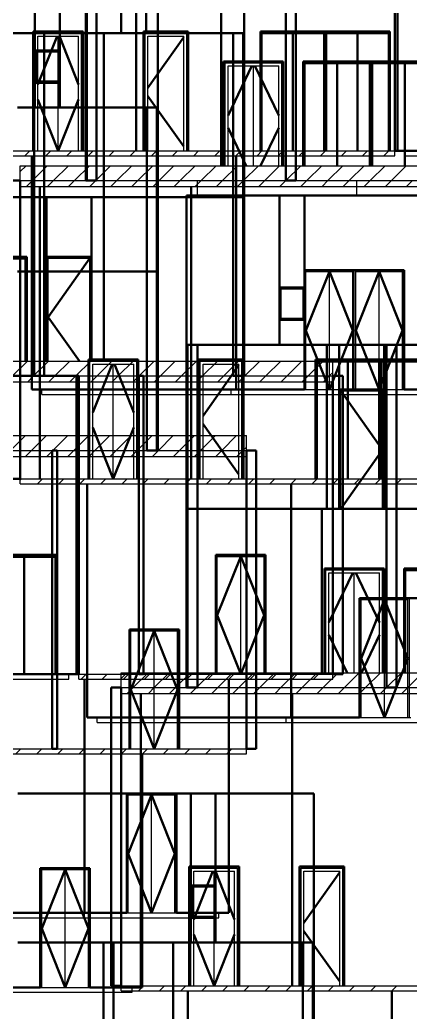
# Model space of a CAD drawing. Header units: millimetres. Extents: x 5622 to 129432, y -41588 to 30554.
# Drawn here: x 64933 to 72773, y -4486 to 15478 of the extents above; entities that cross this region are included whole.
import ezdxf

# ---------------------------------------------------------------- set-up
doc = ezdxf.new("R2010")
doc.units = ezdxf.units.MM
doc.header["$LTSCALE"] = 0.5
doc.layers.add('AE-Door', color=61, linetype='Continuous', lineweight=25)
for name, color, linetype in [('AE-ELEV-3', 154, 'Continuous'), ('AE-ELEV-4', 129, 'Continuous'), ('DOOR', 41, 'Continuous')]:
    doc.layers.add(name, color=color, linetype=linetype)

msp = doc.modelspace()

# ---------------------------------------------------------------- linework, layer by layer
at = {"layer": 'AE-Door', "color": 250, "linetype": 'Continuous', "lineweight": 25}
for p, q in [((65233, 12843), (65233, 15213)), ((65233, 15213), (66173, 15213)), ((66173, 12843), (66173, 15213)), ((67447, 12843), (67447, 15213)), ((67447, 15213), (68287, 15213)), ((68287, 12843), (68287, 15213)), ((65293, 12843), (65293, 15153)), ((65293, 15153), (66113, 15153)), ((66113, 12843), (66113, 15153)), ((67507, 12843), (67507, 15153)), ((67507, 15153), (68227, 15153)), ((68227, 12843), (68227, 15153)), ((69055, 12543), (69055, 14613)), ((69055, 14613), (70195, 14613)), ((70195, 12543), (70195, 14613)), ((69115, 12543), (69115, 14553)), ((69115, 14553), (70135, 14553)), ((70135, 12543), (70135, 14553)), ((66610, 8613), (66610, 10683)), ((66610, 10683), (66620, 10683)), ((66340, 6243), (66340, 8613)), ((66340, 8613), (67280, 8613)), ((67280, 6243), (67280, 8613)), ((68555, 6243), (68555, 8613)), ((68555, 8613), (69395, 8613)), ((69395, 6243), (69395, 8613)), ((66400, 6243), (66400, 8553)), ((66400, 8553), (67220, 8553)), ((67220, 6243), (67220, 8553)), ((68615, 6243), (68615, 8553)), ((68615, 8553), (69335, 8553)), ((69335, 6243), (69335, 8553)), ((71081, 2343), (71081, 4413)), ((71081, 4413), (72221, 4413)), ((72221, 2343), (72221, 4413)), ((71141, 2343), (71141, 4353)), ((71141, 4353), (72161, 4353)), ((72161, 2343), (72161, 4353)), ((68366, -3957), (68366, -1587)), ((68366, -1587), (69306, -1587)), ((69306, -3957), (69306, -1587)), ((70581, -3957), (70581, -1587)), ((70581, -1587), (71421, -1587)), ((71421, -3957), (71421, -1587)), ((68426, -3957), (68426, -1647)), ((68426, -1647), (69246, -1647)), ((69246, -3957), (69246, -1647)), ((70641, -3957), (70641, -1647)), ((70641, -1647), (71361, -1647)), ((71361, -3957), (71361, -1647))]:
    msp.add_line(p, q, dxfattribs=at)
at = {"layer": 'AE-Door', "color": 41, "linetype": 'Continuous', "lineweight": 25}
for p, q in [((65703, 12843), (65703, 15153)), ((65703, 12843), (65703, 15153)), ((69625, 12543), (69625, 14553)), ((69625, 12543), (69625, 14553)), ((65500, 8613), (65500, 10683)), ((65500, 10683), (66340, 10683)), ((66340, 8613), (66340, 10683)), ((70681, 8043), (70681, 10413)), ((70681, 10413), (71151, 10413)), ((71151, 8043), (71151, 10413)), ((71151, 8043), (71151, 10413)), ((71151, 10413), (71621, 10413)), ((71621, 8043), (71621, 10413)), ((71681, 8043), (71681, 10413)), ((71681, 10413), (72151, 10413)), ((72151, 8043), (72151, 10413)), ((72151, 8043), (72151, 10413)), ((72151, 10413), (72621, 10413)), ((72621, 8043), (72621, 10413)), ((66810, 6243), (66810, 8553)), ((66810, 6243), (66810, 8553)), ((70681, 8043), (71151, 8043)), ((71151, 8043), (71621, 8043)), ((71381, 5643), (71381, 8013)), ((71381, 8013), (72221, 8013)), ((71681, 8043), (72151, 8043)), ((72151, 8043), (72621, 8043)), ((72221, 5643), (72221, 8013)), ((68900, 2313), (68900, 4683)), ((68900, 4683), (69370, 4683)), ((69370, 2313), (69370, 4683)), ((69370, 2313), (69370, 4683)), ((69370, 4683), (69840, 4683)), ((69840, 2313), (69840, 4683)), ((71651, 2343), (71651, 4353)), ((71651, 2343), (71651, 4353)), ((71788, 1443), (71788, 3813)), ((71788, 3813), (72258, 3813)), ((72258, 1443), (72258, 3813)), ((72258, 1443), (72258, 3813)), ((72258, 3813), (72728, 3813)), ((72728, 1443), (72728, 3813)), ((67163, 813), (67163, 3183)), ((67163, 3183), (67633, 3183)), ((67633, 813), (67633, 3183)), ((67633, 813), (67633, 3183)), ((67633, 3183), (68103, 3183)), ((68103, 813), (68103, 3183)), ((71788, 1443), (72258, 1443)), ((72258, 1443), (72728, 1443)), ((67109, -2487), (67109, -117)), ((67109, -117), (67579, -117)), ((67579, -2487), (67579, -117)), ((67579, -2487), (67579, -117)), ((67579, -117), (68049, -117)), ((68049, -2487), (68049, -117)), ((65371, -3987), (65371, -1617)), ((65371, -1617), (65841, -1617)), ((65841, -3987), (65841, -1617)), ((65841, -3987), (65841, -1617)), ((65841, -1617), (66311, -1617)), ((66311, -3987), (66311, -1617)), ((68836, -3957), (68836, -1647)), ((68836, -3957), (68836, -1647)), ((67109, -2487), (67579, -2487)), ((67579, -2487), (68049, -2487)), ((65371, -3987), (65841, -3987)), ((65841, -3987), (66311, -3987))]:
    msp.add_line(p, q, dxfattribs=at)
at = {"layer": 'AE-Door', "color": 251, "linetype": 'Continuous', "lineweight": 25}
for p, q in [((65500, 8613), (65500, 10683)), ((65500, 10683), (66340, 10683)), ((66340, 8613), (66340, 10683)), ((70681, 8043), (70681, 10413)), ((70681, 10413), (71621, 10413)), ((71621, 8043), (71621, 10413)), ((71651, 8043), (71651, 10443)), ((71651, 8043), (71651, 10443)), ((71681, 8043), (71681, 10413)), ((71681, 10413), (72621, 10413)), ((72621, 8043), (72621, 10413)), ((70651, 8043), (70681, 8043)), ((71381, 5643), (71381, 8013)), ((71381, 8013), (72221, 8013)), ((71621, 8043), (71651, 8043)), ((71651, 8043), (71681, 8043)), ((72221, 5643), (72221, 8013)), ((72621, 8043), (72651, 8043)), ((68900, 2313), (68900, 4683)), ((68900, 4683), (69840, 4683)), ((69840, 2313), (69840, 4683)), ((71788, 1443), (71788, 3813)), ((71788, 3813), (72728, 3813)), ((72728, 1443), (72728, 3813)), ((72758, 1443), (72758, 3843)), ((72758, 1443), (72758, 3843)), ((67163, 813), (67163, 3183)), ((67163, 3183), (68103, 3183)), ((68103, 813), (68103, 3183)), ((71758, 1443), (71788, 1443)), ((72728, 1443), (72758, 1443)), ((72758, 1443), (72788, 1443)), ((67109, -2487), (67109, -117)), ((67109, -117), (68049, -117)), ((68049, -2487), (68049, -117)), ((65371, -3987), (65371, -1617)), ((65371, -1617), (66311, -1617)), ((66311, -3987), (66311, -1617)), ((67079, -2487), (67109, -2487)), ((68049, -2487), (68079, -2487)), ((65341, -3987), (65371, -3987)), ((66311, -3987), (66341, -3987))]:
    msp.add_line(p, q, dxfattribs=at)
at = {"layer": 'AE-ELEV-3', "color": 154, "linetype": 'Continuous', "lineweight": 50}
for p, q in [((72467, 12843), (72467, 18843)), ((72517, 12843), (72517, 18843)), ((67267, 12843), (67267, 18723)), ((67267, 12843), (67267, 18723)), ((66970, 15213), (66970, 18213)), ((67470, 15213), (67470, 18213)), ((69440, 15213), (69440, 18213)), ((65233, 13713), (65233, 16713)), ((65733, 13713), (65733, 16713)), ((67703, 13713), (67703, 16713)), ((66255, 12243), (66255, 15843)), ((66275, 12243), (66275, 15843)), ((66275, 12243), (66275, 15843)), ((66475, 12243), (66475, 15843)), ((68975, 12543), (68975, 15843)), ((70275, 12243), (70275, 15843)), ((70475, 12243), (70475, 15843)), ((63495, 15213), (65220, 15213)), ((65203, 12843), (65203, 15243)), ((65203, 15243), (66203, 15243)), ((65220, 11913), (65220, 15213)), ((65220, 15213), (65420, 15213)), ((65420, 11913), (65420, 15213)), ((65420, 15213), (66620, 15213)), ((66203, 12843), (66203, 15243)), ((66620, 11913), (66620, 15213)), ((66620, 15213), (69220, 15213)), ((67417, 12843), (67417, 15243)), ((67417, 15243), (68317, 15243)), ((68317, 12843), (68317, 15243)), ((69220, 11913), (69220, 15213)), ((69220, 15213), (69420, 15213)), ((69420, 11913), (69420, 15213)), ((69420, 11913), (69420, 15213)), ((69420, 15213), (69440, 15213)), ((69440, 11913), (69440, 15213)), ((69767, 12843), (69767, 15243)), ((69767, 15243), (72367, 15243)), ((72367, 12843), (72367, 15243)), ((65233, 14863), (65733, 14863)), ((69025, 12543), (69025, 14643)), ((69025, 14643), (70225, 14643)), ((70225, 12543), (70225, 14643)), ((70625, 12543), (70625, 14643)), ((70625, 14643), (76075, 14643)), ((65233, 14213), (65733, 14213)), ((64883, 13713), (67483, 13713)), ((67483, 10413), (67483, 13713)), ((67483, 13713), (67683, 13713)), ((67683, 10413), (67683, 13713)), ((67683, 10413), (67683, 13713)), ((67683, 13713), (67703, 13713)), ((67703, 10413), (67703, 13713)), ((72467, 12843), (72517, 12843)), ((72517, 12843), (72967, 12843)), ((65176, 8043), (65176, 12743)), ((69276, 8043), (69276, 12743)), ((69276, 8043), (69276, 12743)), ((64741, 12243), (64942, 12243)), ((64942, 6243), (64942, 12243)), ((66255, 12243), (66275, 12243)), ((66275, 12243), (66475, 12243)), ((70275, 12243), (70475, 12243)), ((65337, 6243), (65337, 12123)), ((68375, 6243), (68375, 12123)), ((68375, 6243), (68375, 12123)), ((59470, 11913), (65220, 11913)), ((65220, 8313), (65220, 11913)), ((65220, 11913), (65420, 11913)), ((65220, 11913), (65420, 11913)), ((65420, 8313), (65420, 11913)), ((65420, 11913), (65470, 11913)), ((65470, 8613), (65470, 11913)), ((65470, 11913), (66370, 11913)), ((66370, 8613), (66370, 11913)), ((66370, 11913), (66620, 11913)), ((66620, 8613), (66620, 11913)), ((66620, 11913), (69220, 11913)), ((68281, 8943), (68281, 11943)), ((68281, 11943), (70151, 11943)), ((69220, 8313), (69220, 11913)), ((69220, 11913), (69420, 11913)), ((69220, 11913), (69420, 11913)), ((69420, 8313), (69420, 11913)), ((69420, 8313), (69420, 11913)), ((69420, 11913), (69440, 11913)), ((69420, 11913), (69440, 11913)), ((69440, 8313), (69440, 11913)), ((70151, 8943), (70151, 11943)), ((70151, 11943), (70651, 11943)), ((70651, 8943), (70651, 11943)), ((70651, 11943), (74126, 11943)), ((59620, 10713), (65070, 10713)), ((65070, 8613), (65070, 10713)), ((65470, 10713), (66370, 10713)), ((64883, 10413), (67483, 10413)), ((67483, 6813), (67483, 10413)), ((67483, 10413), (67683, 10413)), ((67483, 10413), (67683, 10413)), ((67683, 6813), (67683, 10413)), ((67683, 6813), (67683, 10413)), ((67683, 10413), (67703, 10413)), ((67683, 10413), (67703, 10413)), ((67703, 6813), (67703, 10413)), ((70651, 8043), (70651, 10443)), ((70651, 10443), (72651, 10443)), ((72651, 8043), (72651, 10443)), ((70151, 10093), (70651, 10093)), ((70151, 9443), (70651, 9443)), ((68281, 5643), (68281, 8943)), ((68281, 8943), (68301, 8943)), ((68301, 5643), (68301, 8943)), ((68301, 5643), (68301, 8943)), ((68301, 8943), (68501, 8943)), ((68501, 5643), (68501, 8943)), ((68501, 8943), (71101, 8943)), ((71101, 5643), (71101, 8943)), ((71101, 8943), (72301, 8943)), ((71351, 5643), (71351, 8943)), ((72251, 5643), (72251, 8943)), ((72301, 5643), (72301, 8943)), ((72301, 8943), (72501, 8943)), ((72501, 5643), (72501, 8943)), ((72501, 8943), (74126, 8943)), ((66310, 6243), (66310, 8643)), ((66310, 8643), (67310, 8643)), ((67310, 6243), (67310, 8643)), ((68525, 6243), (68525, 8643)), ((68525, 8643), (69425, 8643)), ((69425, 6243), (69425, 8643)), ((70875, 6243), (70875, 8643)), ((70875, 8643), (73475, 8643)), ((62620, 8313), (66070, 8313)), ((65220, 8313), (65420, 8313)), ((66070, 2313), (66070, 8313)), ((66070, 8313), (66120, 8313)), ((66120, 2313), (66120, 8313)), ((67320, 2313), (67320, 8313)), ((67320, 8313), (67420, 8313)), ((67420, 2313), (67420, 8313)), ((69220, 8313), (69420, 8313)), ((69420, 8313), (69440, 8313)), ((71220, 2313), (71220, 8313)), ((71220, 8313), (71420, 8313)), ((71420, 2313), (71420, 8313)), ((65176, 8043), (69276, 8043)), ((69276, 8043), (70651, 8043)), ((71351, 8043), (72251, 8043)), ((72651, 8043), (74126, 8043)), ((65583, 813), (65583, 6813)), ((65583, 6813), (65683, 6813)), ((65683, 813), (65683, 6813)), ((67483, 6813), (67683, 6813)), ((67683, 6813), (67703, 6813)), ((69483, 813), (69483, 6813)), ((69483, 6813), (69683, 6813)), ((69683, 813), (69683, 6813)), ((64741, 6243), (64942, 6243)), ((64942, 6243), (64942, 6243)), ((66283, 1443), (66283, 6143)), ((70383, 1443), (70383, 6143)), ((70383, 1443), (70383, 6143)), ((68281, 2043), (68281, 5643)), ((68281, 5643), (68301, 5643)), ((68281, 5643), (68301, 5643)), ((68301, 2043), (68301, 5643)), ((68301, 2043), (68301, 5643)), ((68301, 5643), (68501, 5643)), ((68301, 5643), (68501, 5643)), ((68501, 2043), (68501, 5643)), ((68501, 5643), (71101, 5643)), ((71001, 2343), (71001, 5643)), ((71101, 5643), (72301, 5643)), ((72301, 2043), (72301, 5643)), ((72301, 5643), (72501, 5643)), ((72301, 5643), (72501, 5643)), ((72501, 2043), (72501, 5643)), ((72501, 5643), (78251, 5643)), ((63070, 4713), (65670, 4713)), ((65670, 2313), (65670, 4713)), ((68870, 2313), (68870, 4713)), ((68870, 4713), (69870, 4713)), ((69870, 2313), (69870, 4713)), ((71051, 2343), (71051, 4443)), ((71051, 4443), (72251, 4443)), ((72251, 2343), (72251, 4443)), ((72651, 2343), (72651, 4443)), ((72651, 4443), (78101, 4443)), ((71758, 1443), (71758, 3843)), ((71758, 3843), (73758, 3843)), ((67133, 813), (67133, 3213)), ((67133, 3213), (68133, 3213)), ((68133, 813), (68133, 3213)), ((65670, 2313), (66070, 2313)), ((66070, 2313), (66120, 2313)), ((66229, -2487), (66229, 2213)), ((67320, 2313), (67420, 2313)), ((69129, -2487), (69129, 2213)), ((71220, 2313), (71420, 2313)), ((66767, -3957), (66767, 2043)), ((66767, 2043), (66968, 2043)), ((66968, -3957), (66968, 2043)), ((68281, 2043), (68301, 2043)), ((68301, 2043), (68501, 2043)), ((72301, 2043), (72501, 2043)), ((67363, -3957), (67363, 1923)), ((70401, -3957), (70401, 1923)), ((70401, -3957), (70401, 1923)), ((66283, 1443), (70383, 1443)), ((70383, 1443), (71758, 1443)), ((65583, 813), (65683, 813)), ((69483, 813), (69683, 813)), ((67391, -3987), (67391, 713)), ((64891, -87), (68366, -87)), ((67079, -2487), (67079, -87)), ((67079, -87), (68079, -87)), ((68079, -2487), (68079, -87)), ((68366, -3087), (68366, -87)), ((68366, -87), (68866, -87)), ((68866, -3087), (68866, -87)), ((68866, -87), (70836, -87)), ((70836, -3087), (70836, -87)), ((65341, -3987), (65341, -1587)), ((65341, -1587), (66341, -1587)), ((66341, -3987), (66341, -1587)), ((68336, -3957), (68336, -1557)), ((68336, -1557), (69336, -1557)), ((69336, -3957), (69336, -1557)), ((70551, -3957), (70551, -1557)), ((70551, -1557), (71451, -1557)), ((71451, -3957), (71451, -1557)), ((68366, -1937), (68866, -1937)), ((64229, -2487), (66229, -2487)), ((66229, -2487), (67079, -2487)), ((68079, -2487), (69129, -2487)), ((68366, -2587), (68866, -2587)), ((64891, -3087), (66616, -3087)), ((66616, -6387), (66616, -3087)), ((66616, -3087), (66816, -3087)), ((66816, -6387), (66816, -3087)), ((66816, -3087), (68016, -3087)), ((68016, -6387), (68016, -3087)), ((68016, -3087), (70616, -3087)), ((70616, -6387), (70616, -3087)), ((70616, -3087), (70816, -3087)), ((70816, -6387), (70816, -3087)), ((70816, -6387), (70816, -3087)), ((70816, -3087), (70836, -3087)), ((70836, -6387), (70836, -3087)), ((64491, -3987), (65341, -3987)), ((66341, -3987), (67391, -3987)), ((66767, -3957), (66968, -3957)), ((66968, -3957), (66968, -3957)), ((68309, -8757), (68309, -4057)), ((72409, -8757), (72409, -4057)), ((72409, -8757), (72409, -4057))]:
    msp.add_line(p, q, dxfattribs=at)
at = {"layer": 'AE-ELEV-4', "color": 129, "linetype": 'Continuous', "lineweight": 50}
for p, q in [((69789, 12843), (69789, 15207)), ((69789, 15207), (72346, 15207)), ((70417, 12843), (70417, 15207)), ((71046, 12843), (71046, 15207)), ((71067, 12843), (71067, 15207)), ((71089, 12843), (71089, 15207)), ((71717, 12843), (71717, 15207)), ((72346, 12843), (72346, 15207)), ((65293, 14179), (65679, 15153)), ((66113, 14179), (65726, 15153)), ((67507, 14113), (68227, 15128)), ((65251, 14235), (65251, 14841)), ((65251, 14841), (65714, 14841)), ((65714, 14235), (65714, 14841)), ((70648, 12543), (70648, 14607)), ((70648, 14607), (73327, 14607)), ((71306, 12543), (71306, 14607)), ((71965, 12543), (71965, 14607)), ((71987, 12543), (71987, 14607)), ((72010, 12543), (72010, 14607)), ((72669, 12543), (72669, 14607)), ((69115, 13553), (69596, 14553)), ((70135, 13553), (69654, 14553)), ((65251, 14235), (65714, 14235)), ((65703, 12843), (65293, 13877)), ((65703, 12843), (66113, 13877)), ((68227, 12928), (67507, 13943)), ((69481, 12543), (69115, 13303)), ((69769, 12543), (70135, 13303)), ((62368, 10677), (65047, 10677)), ((65047, 8613), (65047, 10677)), ((65500, 9498), (66340, 10683)), ((70681, 9228), (71151, 10413)), ((71621, 9228), (71151, 10413)), ((71681, 9228), (72151, 10413)), ((72621, 9228), (72151, 10413)), ((70169, 9465), (70169, 10071)), ((70169, 10071), (70632, 10071)), ((70632, 9465), (70632, 10071)), ((66128, 8613), (65500, 9498)), ((70169, 9465), (70632, 9465)), ((71151, 8043), (70681, 9228)), ((71151, 8043), (71621, 9228)), ((72151, 8043), (71681, 9228)), ((72151, 8043), (72621, 9228)), ((70897, 6243), (70897, 8607)), ((70897, 8607), (73453, 8607)), ((71525, 6243), (71525, 8607)), ((72153, 6243), (72153, 8607)), ((72175, 6243), (72175, 8607)), ((72197, 6243), (72197, 8607)), ((66400, 7579), (66786, 8553)), ((67220, 7579), (66834, 8553)), ((68615, 7513), (69335, 8528)), ((72221, 6828), (71381, 8013)), ((66810, 6243), (66400, 7277)), ((66810, 6243), (67220, 7277)), ((69335, 6328), (68615, 7343)), ((71381, 5643), (72221, 6828)), ((63092, 4677), (65649, 4677)), ((65020, 2313), (65020, 4677)), ((65649, 2313), (65649, 4677)), ((68900, 3498), (69370, 4683)), ((69840, 3498), (69370, 4683)), ((72673, 2343), (72673, 4407)), ((72673, 4407), (75353, 4407)), ((71141, 3353), (71622, 4353)), ((72161, 3353), (71680, 4353)), ((71788, 2628), (72258, 3813)), ((72728, 2628), (72258, 3813)), ((69370, 2313), (68900, 3498)), ((69370, 2313), (69840, 3498)), ((67163, 1998), (67633, 3183)), ((68103, 1998), (67633, 3183)), ((71506, 2343), (71141, 3103)), ((71795, 2343), (72161, 3103)), ((72258, 1443), (71788, 2628)), ((72258, 1443), (72728, 2628)), ((63070, 2313), (65670, 2313)), ((67633, 813), (67163, 1998)), ((67633, 813), (68103, 1998)), ((67109, -1302), (67579, -117)), ((68049, -1302), (67579, -117)), ((67579, -2487), (67109, -1302)), ((67579, -2487), (68049, -1302)), ((65371, -2802), (65841, -1617)), ((66311, -2802), (65841, -1617)), ((68426, -2621), (68812, -1647)), ((69246, -2621), (68860, -1647)), ((70641, -2687), (71361, -1672)), ((68385, -2565), (68385, -1959)), ((68385, -1959), (68847, -1959)), ((68847, -2565), (68847, -1959)), ((68385, -2565), (68847, -2565)), ((65841, -3987), (65371, -2802)), ((65841, -3987), (66311, -2802)), ((68836, -3957), (68426, -2923)), ((68836, -3957), (69246, -2923)), ((71361, -3872), (70641, -2857))]:
    msp.add_line(p, q, dxfattribs=at)
at = {"layer": 'DOOR', "color": 41, "linetype": 'Continuous', "lineweight": -3}
for p, q in [((63834, 12843), (72467, 12843)), ((65030, 12743), (65130, 12843)), ((65455, 12743), (65555, 12843)), ((65879, 12743), (65979, 12843)), ((66303, 12743), (66403, 12843)), ((66728, 12743), (66828, 12843)), ((67152, 12743), (67252, 12843)), ((67576, 12743), (67676, 12843)), ((68000, 12743), (68100, 12843)), ((68425, 12743), (68525, 12843)), ((68849, 12743), (68949, 12843)), ((69273, 12743), (69373, 12843)), ((69697, 12743), (69797, 12843)), ((70122, 12743), (70222, 12843)), ((70546, 12743), (70646, 12843)), ((70970, 12743), (71070, 12843)), ((71394, 12743), (71494, 12843)), ((71819, 12743), (71919, 12843)), ((72243, 12743), (72343, 12843)), ((72467, 12743), (72467, 12843)), ((72667, 12743), (72667, 12843)), ((72667, 12743), (72667, 12843)), ((63834, 12743), (72467, 12743)), ((72667, 12743), (75817, 12743)), ((72667, 12743), (75817, 12743)), ((64942, 12425), (65059, 12543)), ((64942, 12243), (64942, 12543)), ((64942, 12543), (82225, 12543)), ((65184, 12243), (65484, 12543)), ((65608, 12243), (65908, 12543)), ((66032, 12243), (66332, 12543)), ((66456, 12243), (66756, 12543)), ((66881, 12243), (67181, 12543)), ((67305, 12243), (67605, 12543)), ((67729, 12243), (68029, 12543)), ((68154, 12243), (68454, 12543)), ((68578, 12243), (68878, 12543)), ((69002, 12243), (69302, 12543)), ((69426, 12243), (69726, 12543)), ((69851, 12243), (70151, 12543)), ((70275, 12243), (70575, 12543)), ((70699, 12243), (70999, 12543)), ((71123, 12243), (71423, 12543)), ((71548, 12243), (71848, 12543)), ((71972, 12243), (72272, 12543)), ((72396, 12243), (72696, 12543)), ((64942, 12123), (64942, 12243)), ((64942, 12243), (82225, 12243)), ((64942, 12243), (82225, 12243)), ((65064, 12123), (65184, 12243)), ((65488, 12123), (65608, 12243)), ((65912, 12123), (66032, 12243)), ((66336, 12123), (66456, 12243)), ((66761, 12123), (66881, 12243)), ((67185, 12123), (67305, 12243)), ((67609, 12123), (67729, 12243)), ((68034, 12123), (68154, 12243)), ((68458, 12123), (68578, 12243)), ((68501, 11943), (68501, 12243)), ((68501, 12243), (71701, 12243)), ((68882, 12123), (69002, 12243)), ((69306, 12123), (69426, 12243)), ((69731, 12123), (69851, 12243)), ((70155, 12123), (70275, 12243)), ((70579, 12123), (70699, 12243)), ((71003, 12123), (71123, 12243)), ((71428, 12123), (71548, 12243)), ((71701, 11943), (71701, 12243)), ((71852, 12123), (71972, 12243)), ((72276, 12123), (72396, 12243)), ((72700, 12123), (72820, 12243)), ((64942, 12123), (82225, 12123)), ((53937, 8613), (71220, 8613)), ((64786, 8313), (65086, 8613)), ((65210, 8313), (65510, 8613)), ((65634, 8313), (65934, 8613)), ((66058, 8313), (66358, 8613)), ((66483, 8313), (66783, 8613)), ((66907, 8313), (67207, 8613)), ((67331, 8313), (67631, 8613)), ((67755, 8313), (68055, 8613)), ((68180, 8313), (68480, 8613)), ((68604, 8313), (68904, 8613)), ((69028, 8313), (69328, 8613)), ((69453, 8313), (69753, 8613)), ((69877, 8313), (70177, 8613)), ((70301, 8313), (70601, 8613)), ((70725, 8313), (71025, 8613)), ((71220, 8313), (71220, 8613)), ((53937, 8313), (71220, 8313)), ((53937, 8313), (71220, 8313)), ((53937, 8193), (71220, 8193)), ((65090, 8193), (65210, 8313)), ((65514, 8193), (65634, 8313)), ((65938, 8193), (66058, 8313)), ((66363, 8193), (66483, 8313)), ((66787, 8193), (66907, 8313)), ((67211, 8193), (67331, 8313)), ((67635, 8193), (67755, 8313)), ((68060, 8193), (68180, 8313)), ((68484, 8193), (68604, 8313)), ((68908, 8193), (69028, 8313)), ((69333, 8193), (69453, 8313)), ((69757, 8193), (69877, 8313)), ((70181, 8193), (70301, 8313)), ((70605, 8193), (70725, 8313)), ((71030, 8193), (71150, 8313)), ((71150, 8313), (71220, 8384)), ((71220, 8193), (71220, 8313)), ((65376, 7943), (65376, 8043)), ((69176, 7943), (69176, 8043)), ((65376, 7943), (69176, 7943)), ((69176, 7943), (74026, 7943)), ((52199, 7113), (69483, 7113)), ((64745, 6813), (65045, 7113)), ((65169, 6813), (65469, 7113)), ((65594, 6813), (65894, 7113)), ((66018, 6813), (66318, 7113)), ((66442, 6813), (66742, 7113)), ((66866, 6813), (67166, 7113)), ((67291, 6813), (67591, 7113)), ((67715, 6813), (68015, 7113)), ((68139, 6813), (68439, 7113)), ((68564, 6813), (68864, 7113)), ((68988, 6813), (69288, 7113)), ((69483, 6813), (69483, 7113)), ((52199, 6813), (69483, 6813)), ((52199, 6813), (69483, 6813)), ((65049, 6693), (65169, 6813)), ((65474, 6693), (65594, 6813)), ((65898, 6693), (66018, 6813)), ((66322, 6693), (66442, 6813)), ((66746, 6693), (66866, 6813)), ((67171, 6693), (67291, 6813)), ((67595, 6693), (67715, 6813)), ((68019, 6693), (68139, 6813)), ((68444, 6693), (68564, 6813)), ((68868, 6693), (68988, 6813)), ((69292, 6693), (69412, 6813)), ((69412, 6813), (69483, 6884)), ((69483, 6693), (69483, 6813)), ((52199, 6693), (69483, 6693)), ((64942, 6219), (64965, 6243)), ((64942, 6143), (64942, 6243)), ((64942, 6243), (73575, 6243)), ((65289, 6143), (65389, 6243)), ((65714, 6143), (65814, 6243)), ((66138, 6143), (66238, 6243)), ((66562, 6143), (66662, 6243)), ((66987, 6143), (67087, 6243)), ((67411, 6143), (67511, 6243)), ((67835, 6143), (67935, 6243)), ((68259, 6143), (68359, 6243)), ((68684, 6143), (68784, 6243)), ((69108, 6143), (69208, 6243)), ((69532, 6143), (69632, 6243)), ((69956, 6143), (70056, 6243)), ((70381, 6143), (70481, 6243)), ((70805, 6143), (70905, 6243)), ((71229, 6143), (71329, 6243)), ((71653, 6143), (71753, 6243)), ((72078, 6143), (72178, 6243)), ((72502, 6143), (72602, 6243)), ((64942, 6143), (73575, 6143)), ((62770, 2213), (65920, 2213)), ((62770, 2213), (65920, 2213)), ((65920, 2213), (65920, 2313)), ((65920, 2213), (65920, 2313)), ((66120, 2213), (66120, 2313)), ((66120, 2313), (71220, 2313)), ((66120, 2213), (71220, 2213)), ((66164, 2213), (66264, 2313)), ((66588, 2213), (66688, 2313)), ((66968, 2225), (67085, 2343)), ((66968, 2043), (66968, 2343)), ((66968, 2343), (84251, 2343)), ((67013, 2213), (67113, 2313)), ((67210, 2043), (67510, 2343)), ((67437, 2213), (67537, 2313)), ((67634, 2043), (67934, 2343)), ((67861, 2213), (67961, 2313)), ((68058, 2043), (68358, 2343)), ((68286, 2213), (68386, 2313)), ((68482, 2043), (68782, 2343)), ((68710, 2213), (68810, 2313)), ((68907, 2043), (69207, 2343)), ((69134, 2213), (69234, 2313)), ((69331, 2043), (69631, 2343)), ((69558, 2213), (69658, 2313)), ((69755, 2043), (70055, 2343)), ((69983, 2213), (70083, 2313)), ((70179, 2043), (70479, 2343)), ((70407, 2213), (70507, 2313)), ((70604, 2043), (70904, 2343)), ((70831, 2213), (70931, 2313)), ((71028, 2043), (71328, 2343)), ((71220, 2213), (71220, 2313)), ((71452, 2043), (71752, 2343)), ((71876, 2043), (72176, 2343)), ((72301, 2043), (72601, 2343)), ((72725, 2043), (73025, 2343)), ((66968, 1923), (66968, 2043)), ((66968, 2043), (84251, 2043)), ((66968, 2043), (84251, 2043)), ((67090, 1923), (67210, 2043)), ((67514, 1923), (67634, 2043)), ((67938, 1923), (68058, 2043)), ((68362, 1923), (68482, 2043)), ((68787, 1923), (68907, 2043)), ((69211, 1923), (69331, 2043)), ((69635, 1923), (69755, 2043)), ((70059, 1923), (70179, 2043)), ((70484, 1923), (70604, 2043)), ((70908, 1923), (71028, 2043)), ((71332, 1923), (71452, 2043)), ((71756, 1923), (71876, 2043)), ((72181, 1923), (72301, 2043)), ((72605, 1923), (72725, 2043)), ((66968, 1923), (84251, 1923)), ((66483, 1343), (66483, 1443)), ((70283, 1343), (70283, 1443)), ((66483, 1343), (70283, 1343)), ((70283, 1343), (75133, 1343)), ((64383, 813), (69483, 813)), ((64851, 713), (64951, 813)), ((65275, 713), (65375, 813)), ((65699, 713), (65799, 813)), ((66124, 713), (66224, 813)), ((66548, 713), (66648, 813)), ((66972, 713), (67072, 813)), ((67397, 713), (67497, 813)), ((67821, 713), (67921, 813)), ((68245, 713), (68345, 813)), ((68669, 713), (68769, 813)), ((69094, 713), (69194, 813)), ((69483, 713), (69483, 813)), ((64383, 713), (69483, 713)), ((64229, -2587), (66229, -2587)), ((66229, -2587), (66229, -2487)), ((66229, -2587), (68929, -2587)), ((68929, -2587), (68929, -2487)), ((66968, -3981), (66991, -3957)), ((66968, -4057), (66968, -3957)), ((66968, -3957), (75601, -3957)), ((67191, -4087), (67191, -3987)), ((67315, -4057), (67415, -3957)), ((67740, -4057), (67840, -3957)), ((68164, -4057), (68264, -3957)), ((68588, -4057), (68688, -3957)), ((69012, -4057), (69112, -3957)), ((69437, -4057), (69537, -3957)), ((69861, -4057), (69961, -3957)), ((70285, -4057), (70385, -3957)), ((70709, -4057), (70809, -3957)), ((71134, -4057), (71234, -3957)), ((71558, -4057), (71658, -3957)), ((71982, -4057), (72082, -3957)), ((72407, -4057), (72507, -3957)), ((64491, -4087), (67191, -4087)), ((66968, -4057), (75601, -4057))]:
    msp.add_line(p, q, dxfattribs=at)

doc.saveas('drawing.dxf')
